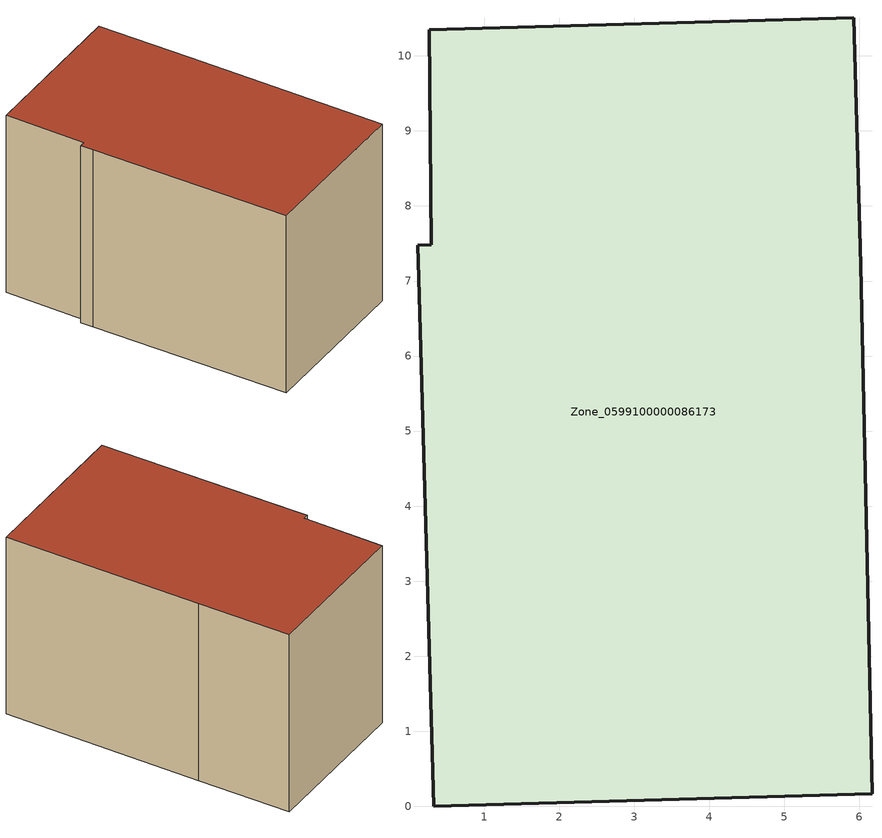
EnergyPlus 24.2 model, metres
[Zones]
Zone_0599100000086173
 floor ground (C_G): 0.11,7.48 0.29,7.49 0.27,10.35 5.92,10.51 6.02,7.21 6.17,0.17 0.33,0 0.13,7.04 z0
 wall outside (C_F): 0.33,0 6.17,0.17 6.02,7.21 5.92,10.51 0.27,10.35 0.29,7.49 0.11,7.48 0.13,7.04 0.33,0 z0:6.74
 roof outside (C_R): 0.29,7.49 0.11,7.48 0.13,7.04 0.33,0 6.17,0.17 6.02,7.21 5.92,10.51 0.27,10.35 z6.74
[BUILDING]
Pand.0599100000086173: North Axis=0; Terrain=City; Loads Convergence Tolerance Value=0.04; Temperature Convergence Tolerance Value=0.4; Solar Distribution=FullExterior; Maximum Number of Warmup Days=25; Minimum Number of Warmup Days=1
[Site:Location]
Rotterdam.The.Hague.AP_ZH_NLD Design_Conditions: Latitude=51.96; Longitude=4.45; Time Zone=1; Elevation=-4.5
[SITE:GROUNDTEMPERATURE:BUILDINGSURFACE]
18, 18, 18, 18, 18, 18, 18, 18, 18, 18, 18, 18
[MATERIAL] Thermal Absorptance=0.9; Solar Absorptance=0.7; Visible Absorptance=0.7
Name | Roughness | Thickness | Conductivity | Density | Specific Heat
G.TI.1946-1964 | MediumSmooth | 0.15 | 1 | 540 | 1210
F.TI.1946-1964 | Rough | 0.3 | 0.857143 | 1920 | 840
R.TI.1946-1964 | MediumRough | 0.2 | 0.277778 | 1500 | 1000
[CONSTRUCTION]
C_G: G.TI.1946-1964
C_F: F.TI.1946-1964
C_R: R.TI.1946-1964
[ZONE]
Zone_0599100000086173: Type=1; Multiplier=1; Ceiling Height=Autocalculate; Volume=Autocalculate; Floor Area=autocalculate; Part of Total Floor Area=Yes
[ZONEINFILTRATION:DESIGNFLOWRATE]
Infil_Zone_0599100000086173: Zone or ZoneList or Space or SpaceList=Zone_0599100000086173; Schedule=AlwaysOn; Design Flow Rate Calculation Method=Flow/Area; Flow Rate per Floor Area=0.003; Constant Term Coefficient=1; Temperature Term Coefficient=0; Velocity Term Coefficient=0; Velocity Squared Term Coefficient=0
[HVACTEMPLATE:ZONE:IDEALLOADSAIRSYSTEM]
Zone_0599100000086173: Maximum Heating Supply Air Temperature=50; Minimum Cooling Supply Air Temperature=13; Maximum Heating Supply Air Humidity Ratio=0.0156; Minimum Cooling Supply Air Humidity Ratio=0.0077; Heating Limit=NoLimit; Cooling Limit=NoLimit; Dehumidification Control Type=ConstantSensibleHeatRatio; Cooling Sensible Heat Ratio=0.7; Dehumidification Setpoint=60; Humidification Control Type=None; Humidification Setpoint=30; Outdoor Air Method=None; Outdoor Air Flow Rate per Person=0.00944; Outdoor Air Flow Rate per Zone Floor Area=0; Outdoor Air Flow Rate per Zone=0; Demand Controlled Ventilation Type=None; Outdoor Air Economizer Type=NoEconomizer; Heat Recovery Type=None; Sensible Heat Recovery Effectiveness=0.7; Latent Heat Recovery Effectiveness=0.65
[ZONECONTROL:THERMOSTAT]
ThermostatControl_Zone_0599100000086173: Zone or ZoneList=Zone_0599100000086173; Control Type Schedule=DualSetpointControlType; Control 1=Thermostat_Zone_0599100000086173; Temperature Difference Between Cutout And Setpoint=0
[THERMOSTATSETPOINT:DUALSETPOINT]
Thermostat_Zone_0599100000086173: Heating Setpoint Temperature Schedule=HeatingSetpoint_Zone_0599100000086173; Cooling Setpoint Temperature Schedule=CoolingSetpoint_Zone_0599100000086173
[SCHEDULE:COMPACT]
HeatingSetpoint_Zone_0599100000086173: Through: 12/31, For: AllDays, Until: 24:00, 21
CoolingSetpoint_Zone_0599100000086173: Through: 12/31, For: AllDays, Until: 24:00, 24
DualSetpointControlType: Through: 12/31, For: AllDays, Until: 24:00, 4
AlwaysOn: Through: 12/31, For: AllDays, Until: 24:00, 1
